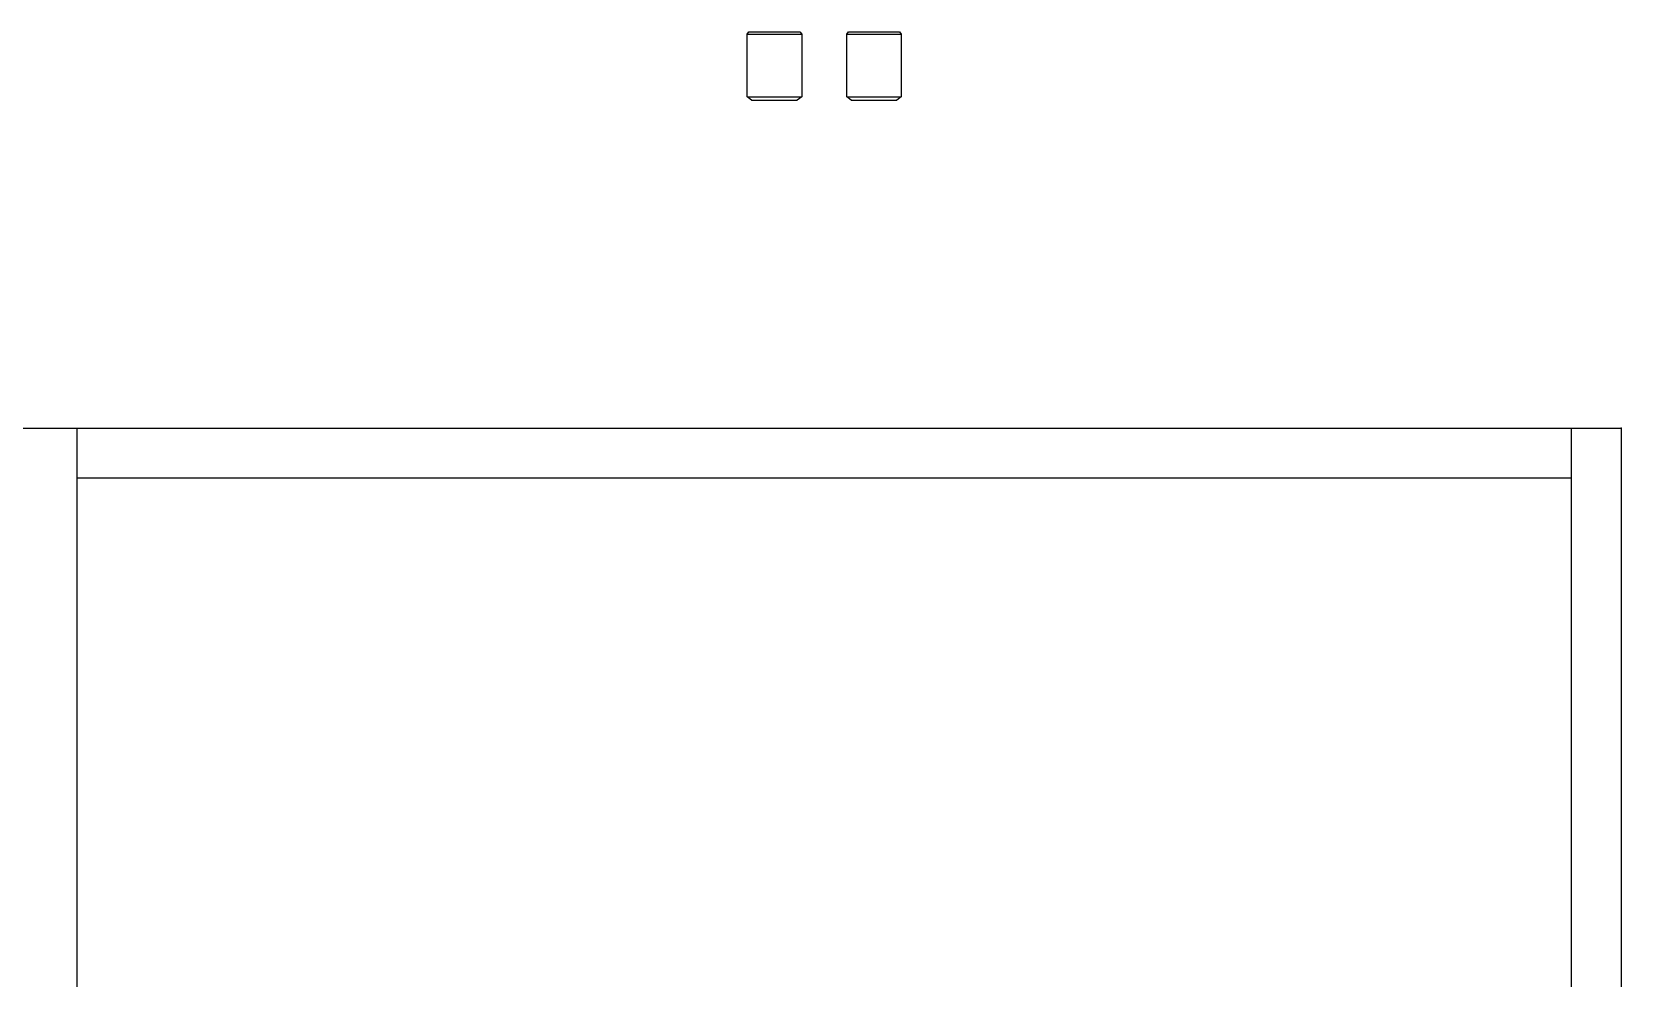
# Model space of a CAD drawing. Header units: centimetres. Extents: x 1543 to 3673, y 1148 to 2594.
# Drawn here: x 2101.8 to 2181.5, y 2471.3 to 2518.8 of the extents above; entities that cross this region are included whole.
import ezdxf

# ---------------------------------------------------------------- set-up
doc = ezdxf.new("R2010")
doc.units = ezdxf.units.CM
doc.layers.get('0').update_dxf_attribs({"color": 147})
doc.layers.add('ferramenta', color=250, linetype='Continuous')

msp = doc.modelspace()

# ---------------------------------------------------------------- linework, layer by layer
for p, q in [((2021.536, 2498.914), (2181.536, 2498.914)), ((2104.036, 2465.663), (2104.036, 2498.914)), ((2179.036, 2465.69), (2179.036, 2498.914)), ((2181.536, 2498.914), (2181.536, 2296.914)), ((2104.036, 2496.414), (2179.036, 2496.414))]:
    msp.add_line(p, q)
msp.add_point((2181.536, 2498.914))
at = {"layer": 'ferramenta', "transparency": 33554687}
for p, q in [((2137.669, 2518.679), (2137.756, 2518.8)), ((2137.669, 2518.679), (2140.404, 2518.679)), ((2137.669, 2515.528), (2137.669, 2518.679)), ((2137.756, 2518.8), (2140.317, 2518.8)), ((2140.317, 2518.8), (2140.404, 2518.679)), ((2140.404, 2518.679), (2140.404, 2515.528)), ((2142.669, 2518.679), (2142.756, 2518.8)), ((2142.669, 2518.679), (2145.404, 2518.679)), ((2142.669, 2515.528), (2142.669, 2518.679)), ((2142.756, 2518.8), (2145.317, 2518.8)), ((2145.317, 2518.8), (2145.404, 2518.679)), ((2145.404, 2518.679), (2145.404, 2515.528)), ((2137.669, 2515.528), (2140.404, 2515.528)), ((2137.892, 2515.37), (2137.669, 2515.528)), ((2137.892, 2515.37), (2140.178, 2515.37)), ((2140.404, 2515.528), (2140.178, 2515.37)), ((2142.669, 2515.528), (2145.404, 2515.528)), ((2142.892, 2515.37), (2142.669, 2515.528)), ((2142.892, 2515.37), (2145.178, 2515.37)), ((2145.404, 2515.528), (2145.178, 2515.37))]:
    msp.add_line(p, q, dxfattribs=at)

doc.saveas('drawing.dxf')
